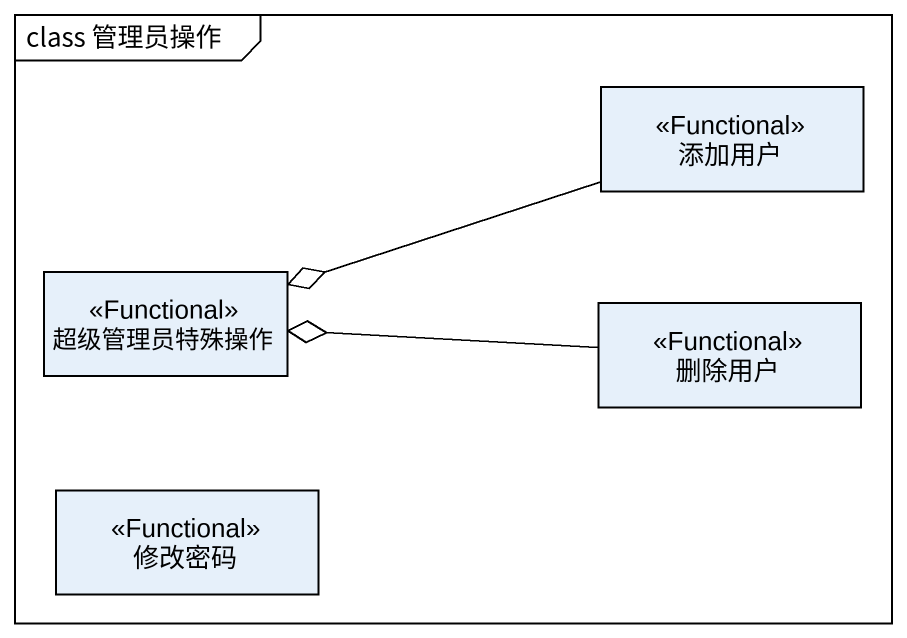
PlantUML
@startuml
mainframe class 管理员操作
hide circle
hide empty members
class 添加用户 <<Functional>>
class 超级管理员特殊操作 <<Functional>>
class 删除用户 <<Functional>>
class 修改密码 <<Functional>>
添加用户 -left-o 超级管理员特殊操作
删除用户 -left-o 超级管理员特殊操作
@enduml
